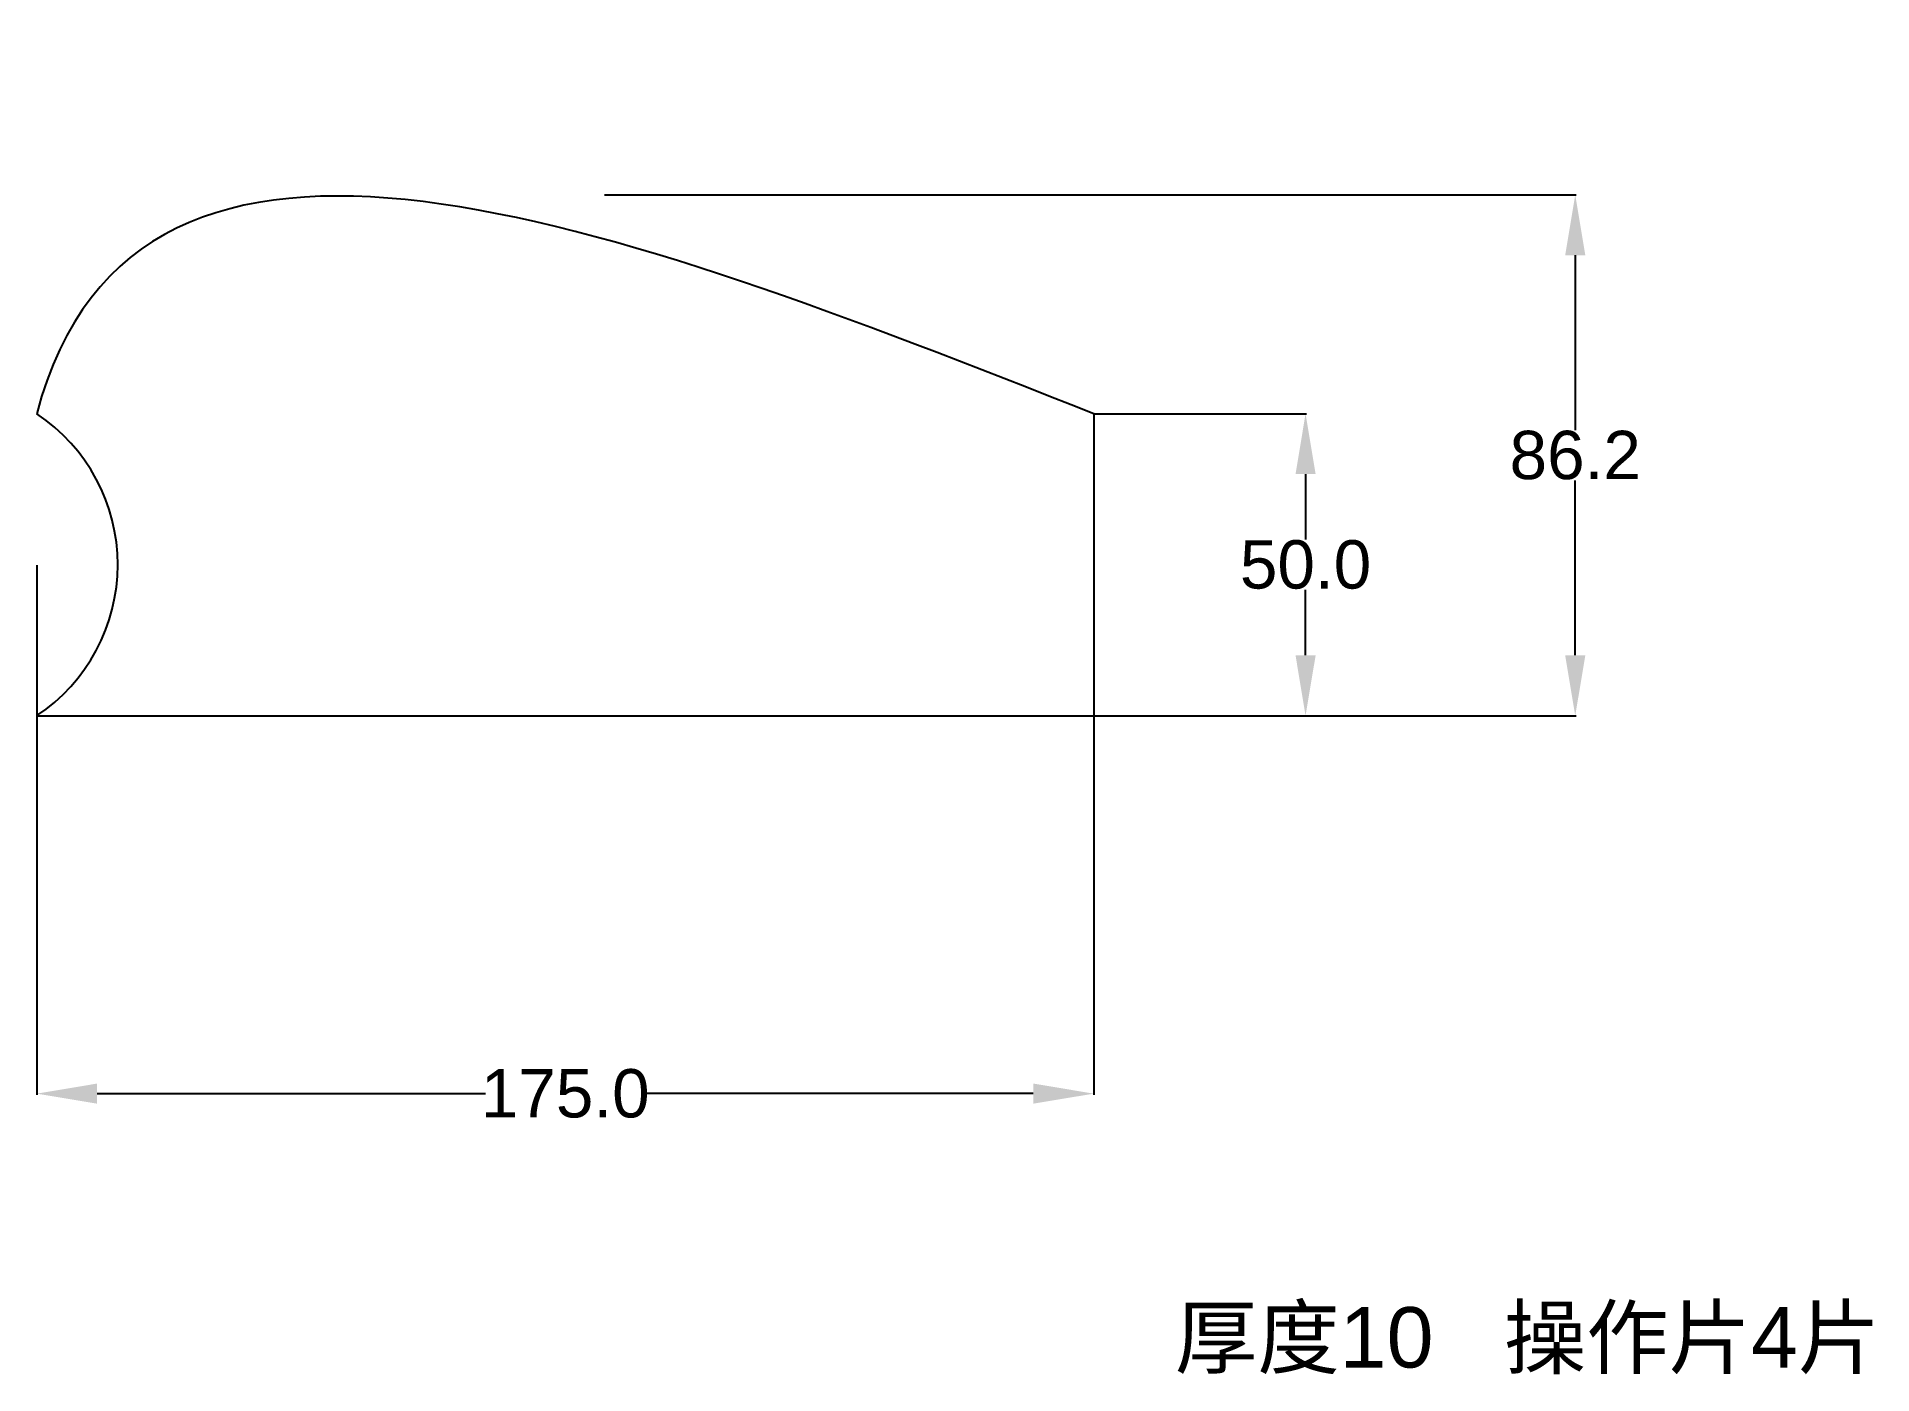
# Model space of a CAD drawing. Header units: millimetres. Extents: x 0 to 304, y -134 to 87.
import ezdxf

# ---------------------------------------------------------------- set-up
doc = ezdxf.new("R2010")
doc.units = ezdxf.units.MM
doc.styles.get("Standard").update_dxf_attribs({"font": 'arial.ttf'})
doc.dimstyles.get("Standard").update_dxf_attribs({"dimtxt": 8, "dimasz": 10, "dimexe": 0.18, "dimexo": 0.0625, "dimgap": 0.09, "dimtad": 0, "dimtih": 1, "dimtoh": 1, "dimdec": 1, "dimzin": 0, "dimdsep": 46, "dimtxsty": 'Standard', "dimcen": 0.09, "dimclrd": 3, "dimclre": 3, "dimclrt": 3, "dimadec": 0, "dimazin": 0, "dimtfac": 1, "dimtdec": 1, "dimtofl": 0, "dimtmove": 0, "dimatfit": 3, "dimfxl": 1, "dimtolj": 1, "dimtzin": 0, "dimarcsym": 0})

# ---------------------------------------------------------------- blocks, each defined once
blk = doc.blocks.new('*D9')
at = {"color": 3, "lineweight": -2, "transparency": 16777216}
for p, q in [((0, -0.06), (0, -87.76)), ((175, -25.06), (175, -87.76)), ((10, -87.58), (74.3, -87.58)), ((165, -87.58), (100.7, -87.58))]:
    blk.add_line(p, q, dxfattribs=at)
at = {"color": 3, "transparency": 16777216}
for points in [[(10, -85.91), (10, -89.24), (0, -87.58)], [(165, -85.91), (165, -89.24), (175, -87.58)]]:
    blk.add_solid(points, dxfattribs=at)
at = {"layer": 'Defpoints', "color": 0, "transparency": 16777216}
for p in [(0, 0), (175, -25), (175, -87.58)]:
    blk.add_point(p, dxfattribs=at)
at = {"color": 3, "transparency": 16777216, "insert": (87.5, -87.58), "char_height": 8, "attachment_point": 5}
blk.add_mtext('\\A1;175.0', dxfattribs=at)
blk = doc.blocks.new('*D12')
at = {"color": 3, "lineweight": -2, "transparency": 16777216}
for p, q in [((175.05, 25), (210.26, 25)), ((210.08, 15), (210.08, 4.18)), ((210.08, -15), (210.08, -4.17)), ((175.06, -25), (210.26, -25))]:
    blk.add_line(p, q, dxfattribs=at)
at = {"color": 3, "transparency": 16777216}
for points in [[(208.42, 15), (211.75, 15), (210.08, 25)], [(208.42, -15), (211.75, -15), (210.08, -25)]]:
    blk.add_solid(points, dxfattribs=at)
at = {"layer": 'Defpoints', "color": 0, "transparency": 16777216}
for p in [(174.99, 25), (175, -25), (210.08, -25)]:
    blk.add_point(p, dxfattribs=at)
at = {"color": 3, "transparency": 16777216, "insert": (210.08, 0), "char_height": 8, "attachment_point": 5}
blk.add_mtext('\\A1;50.0', dxfattribs=at)
blk = doc.blocks.new('*D13')
at = {"color": 3, "lineweight": -2, "transparency": 16777216}
for p, q in [((93.98, 61.24), (254.91, 61.24)), ((254.73, 51.24), (254.73, 22.3)), ((254.73, -15), (254.73, 13.95)), ((175.06, -25), (254.91, -25))]:
    blk.add_line(p, q, dxfattribs=at)
at = {"color": 3, "transparency": 16777216}
for points in [[(253.06, 51.24), (256.4, 51.24), (254.73, 61.24)], [(253.06, -15), (256.4, -15), (254.73, -25)]]:
    blk.add_solid(points, dxfattribs=at)
at = {"layer": 'Defpoints', "color": 0, "transparency": 16777216}
for p in [(93.92, 61.24), (175, -25), (254.73, -25)]:
    blk.add_point(p, dxfattribs=at)
at = {"color": 3, "transparency": 16777216, "insert": (254.73, 18.12), "char_height": 8, "attachment_point": 5}
blk.add_mtext('\\A1;86.2', dxfattribs=at)

msp = doc.modelspace()

# ---------------------------------------------------------------- linework, layer by layer
for p in [(175, 25), (0, -25)]:
    msp.add_line(p, (175, -25))
msp.add_arc((-16.58, 0), 30, 303.5946, 56.4059)
msp.add_open_spline([(175, 25), (95.76, 56.22), (16.52, 87.43), (0, 25)], degree=3)

# ---------------------------------------------------------------- texts
at = {"insert": (188.45, -122.93), "char_height": 10, "attachment_point": 1}
msp.add_mtext_dynamic_manual_height_columns('{\\fSimSun|b0|i0|c134|p2;厚度}10   {\\fSimSun|b0|i0|c134|p2;操作片}4{\\fSimSun|b0|i0|c134|p2;片}', width=179.1748, gutter_width=12.5, heights=[0], dxfattribs=at)

# ---------------------------------------------------------------- dimensions: what is measured, and where the dimension line sits
for base, p1, picture, middle in [((254.73, -25), (93.92, 61.24), '*D13', (254.73, 18.12)), ((210.08, -25), (174.99, 25), '*D12', (210.08, 0))]:
    dim = msp.add_linear_dim(base=base, p1=p1, p2=(175, -25), angle=90, dimstyle='Standard')
    dim.commit()
    dim.dimension.update_dxf_attribs({"geometry": picture, "text_midpoint": middle})
dim = msp.add_linear_dim(base=(175, -87.58), p1=(0, 0), p2=(175, -25), dimstyle='Standard')
dim.commit()
dim.dimension.update_dxf_attribs({"geometry": '*D9', "text_midpoint": (87.5, -87.58)})

doc.saveas('drawing.dxf')
